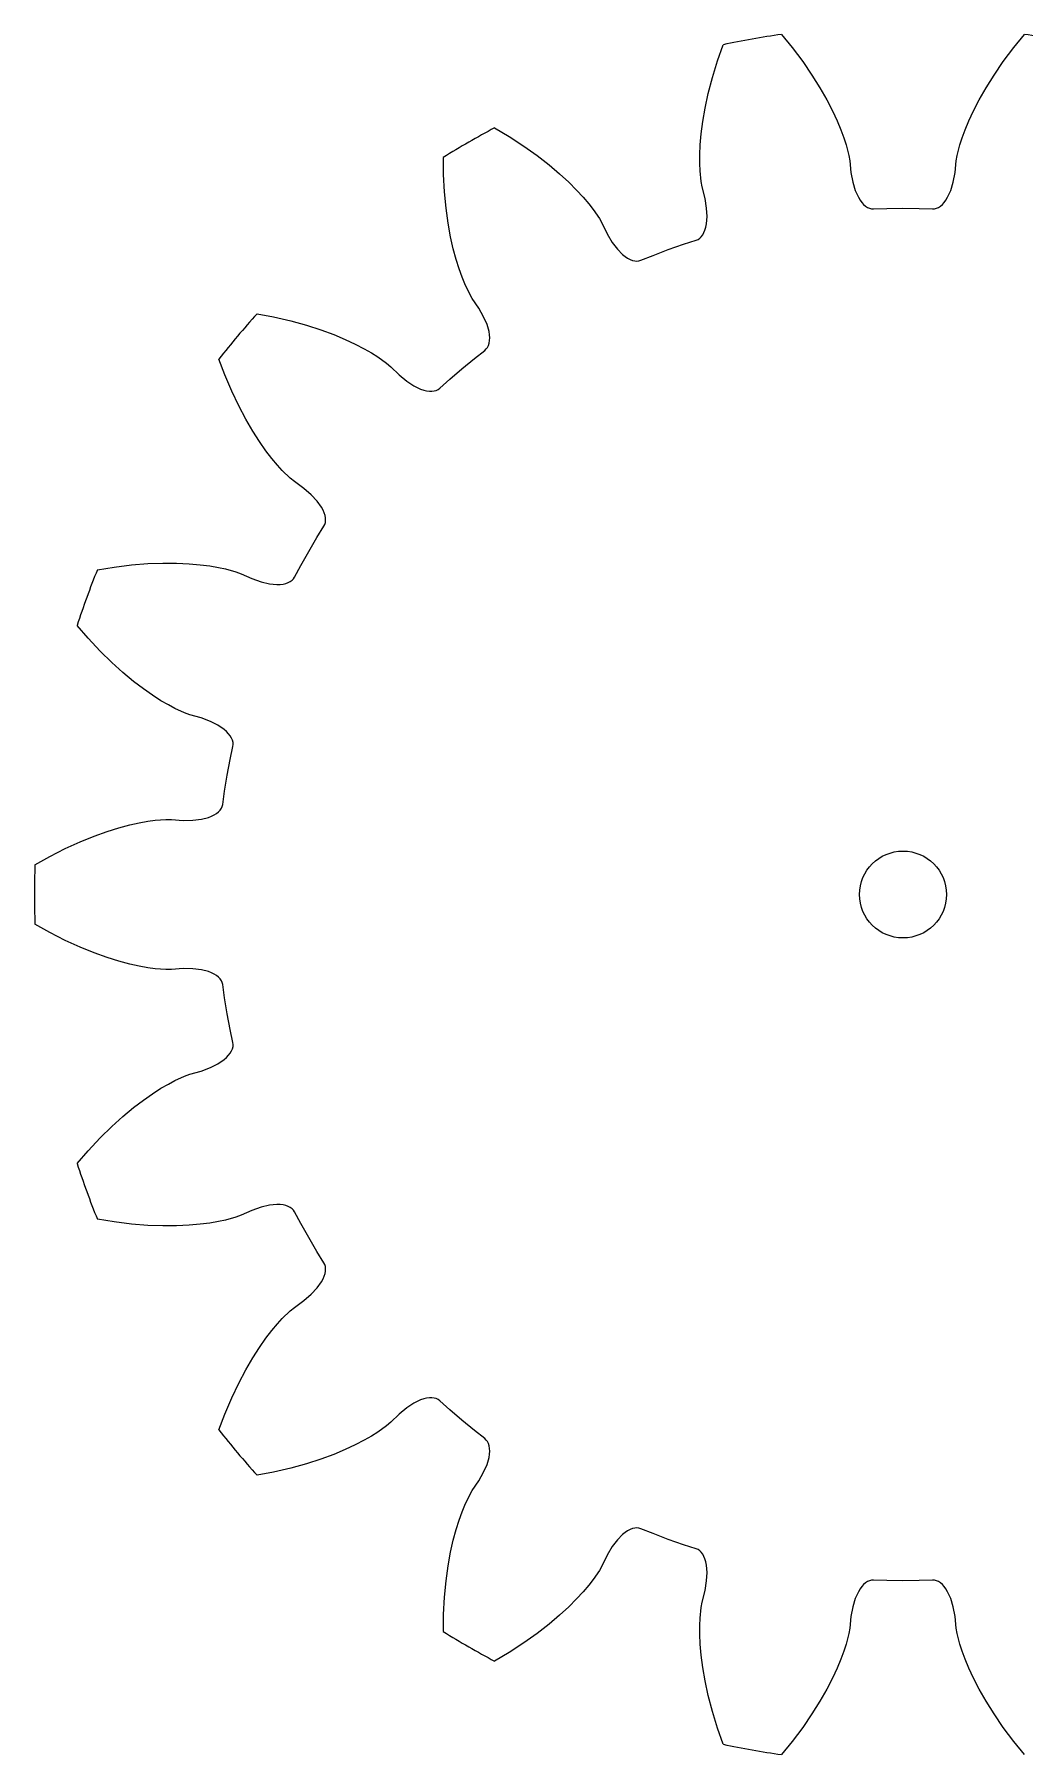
# Model space of a CAD drawing. Extents: x -10 to 10, y -9.9 to 9.9.
# Drawn here: x -10 to 1.4, y -9.9 to 9.9 of the extents above; entities that cross this region are included whole.
import ezdxf

# ---------------------------------------------------------------- set-up
doc = ezdxf.new("R2010")
doc.units = 0

msp = doc.modelspace()

# ---------------------------------------------------------------- linework, layer by layer
msp.add_circle((0, 0), 0.5)
msp.add_circle((0, 0), 0.5)
at = {"layer": 'layer0'}
for p, q in [((-2.135, 9.599), (-2.071, 9.783)), ((-1.4, 9.901), (-1.277, 9.751)), ((-1.277, 9.751), (-1.155, 9.589)), ((1.155, 9.589), (1.277, 9.751)), ((1.277, 9.751), (1.4, 9.901)), ((-2.194, 9.406), (-2.135, 9.599)), ((-1.155, 9.589), (-1.048, 9.434)), ((1.048, 9.434), (1.155, 9.589)), ((-2.242, 9.223), (-2.194, 9.406)), ((-1.048, 9.434), (-0.956, 9.287)), ((0.956, 9.287), (1.048, 9.434)), ((-2.278, 9.053), (-2.242, 9.223)), ((-0.956, 9.287), (-0.878, 9.15)), ((-0.878, 9.15), (-0.812, 9.023)), ((0.812, 9.023), (0.878, 9.15)), ((0.878, 9.15), (0.956, 9.287)), ((-2.305, 8.898), (-2.278, 9.053)), ((-0.812, 9.023), (-0.758, 8.907)), ((0.758, 8.907), (0.812, 9.023)), ((-4.702, 8.826), (-4.535, 8.726)), ((-4.535, 8.726), (-4.365, 8.616)), ((-2.334, 8.629), (-2.323, 8.756)), ((-2.323, 8.756), (-2.305, 8.898)), ((-0.758, 8.907), (-0.714, 8.801)), ((-0.714, 8.801), (-0.68, 8.709)), ((0.68, 8.709), (0.714, 8.801)), ((0.714, 8.801), (0.758, 8.907)), ((-4.365, 8.616), (-4.212, 8.506)), ((-2.339, 8.515), (-2.334, 8.629)), ((-0.68, 8.709), (-0.654, 8.629)), ((-0.654, 8.629), (-0.623, 8.509)), ((0.623, 8.509), (0.654, 8.629)), ((0.654, 8.629), (0.68, 8.709)), ((-5.29, 8.29), (-5.292, 8.485)), ((-4.212, 8.506), (-4.074, 8.4)), ((-4.074, 8.4), (-3.954, 8.298)), ((-2.34, 8.416), (-2.339, 8.515)), ((-2.337, 8.332), (-2.34, 8.416)), ((-2.324, 8.209), (-2.337, 8.332)), ((-0.623, 8.509), (-0.612, 8.445)), ((-0.612, 8.445), (-0.599, 8.31)), ((0.599, 8.31), (0.612, 8.445)), ((0.612, 8.445), (0.623, 8.509)), ((-5.279, 8.088), (-5.29, 8.29)), ((-3.954, 8.298), (-3.849, 8.201)), ((-3.849, 8.201), (-3.758, 8.11)), ((-2.313, 8.145), (-2.324, 8.209)), ((-2.279, 8.014), (-2.313, 8.145)), ((-0.599, 8.31), (-0.578, 8.199)), ((-0.578, 8.199), (-0.549, 8.105)), ((0.549, 8.105), (0.578, 8.199)), ((0.578, 8.199), (0.599, 8.31)), ((-5.261, 7.901), (-5.279, 8.088)), ((-3.758, 8.11), (-3.681, 8.026)), ((-3.681, 8.026), (-3.617, 7.951)), ((-3.617, 7.951), (-3.566, 7.885)), ((-2.261, 7.902), (-2.279, 8.014)), ((-0.549, 8.105), (-0.514, 8.028)), ((-0.514, 8.028), (-0.494, 7.995)), ((-0.494, 7.995), (-0.474, 7.968)), ((-0.474, 7.968), (-0.453, 7.944)), ((-0.453, 7.944), (-0.431, 7.925)), ((-0.431, 7.925), (-0.408, 7.91)), ((0.408, 7.91), (0.431, 7.925)), ((0.431, 7.925), (0.453, 7.944)), ((0.453, 7.944), (0.474, 7.968)), ((0.474, 7.968), (0.494, 7.995)), ((0.494, 7.995), (0.514, 8.028)), ((0.514, 8.028), (0.549, 8.105)), ((-5.237, 7.728), (-5.261, 7.901)), ((-5.209, 7.573), (-5.237, 7.728)), ((-3.566, 7.885), (-3.496, 7.783)), ((-3.496, 7.783), (-3.464, 7.726)), ((-3.464, 7.726), (-3.405, 7.604)), ((-2.263, 7.719), (-2.256, 7.804)), ((-2.256, 7.804), (-2.261, 7.902)), ((-0.408, 7.91), (-0.385, 7.9)), ((-0.385, 7.9), (-0.362, 7.894)), ((-0.362, 7.894), (-0.339, 7.893)), ((-0.339, 7.893), (-0.186, 7.898)), ((-0.186, 7.898), (0, 7.9)), ((0, 7.9), (0.186, 7.898)), ((0.186, 7.898), (0.339, 7.893)), ((0.339, 7.893), (0.362, 7.894)), ((0.362, 7.894), (0.385, 7.9)), ((0.385, 7.9), (0.408, 7.91)), ((-5.178, 7.433), (-5.209, 7.573)), ((-3.405, 7.604), (-3.347, 7.507)), ((-2.526, 7.485), (-2.381, 7.533)), ((-2.381, 7.533), (-2.36, 7.542)), ((-2.36, 7.542), (-2.34, 7.555)), ((-2.34, 7.555), (-2.322, 7.573)), ((-2.322, 7.573), (-2.306, 7.594)), ((-2.306, 7.594), (-2.292, 7.62)), ((-2.292, 7.62), (-2.28, 7.649)), ((-2.28, 7.649), (-2.27, 7.682)), ((-2.27, 7.682), (-2.263, 7.719)), ((-5.145, 7.31), (-5.178, 7.433)), ((-3.347, 7.507), (-3.288, 7.428)), ((-3.288, 7.428), (-3.229, 7.368)), ((-3.229, 7.368), (-3.199, 7.344)), ((-3.199, 7.344), (-3.17, 7.325)), ((-3.018, 7.301), (-2.876, 7.358)), ((-2.876, 7.358), (-2.702, 7.424)), ((-2.702, 7.424), (-2.526, 7.485)), ((-5.111, 7.201), (-5.145, 7.31)), ((-5.077, 7.108), (-5.111, 7.201)), ((-3.17, 7.325), (-3.142, 7.31)), ((-3.142, 7.31), (-3.115, 7.3)), ((-3.115, 7.3), (-3.089, 7.294)), ((-3.089, 7.294), (-3.064, 7.292)), ((-3.064, 7.292), (-3.04, 7.294)), ((-3.04, 7.294), (-3.018, 7.301)), ((-5.045, 7.031), (-5.077, 7.108)), ((-4.992, 6.919), (-5.045, 7.031)), ((-4.959, 6.863), (-4.992, 6.919)), ((-4.883, 6.751), (-4.959, 6.863)), ((-4.828, 6.652), (-4.883, 6.751)), ((-7.437, 6.685), (-7.246, 6.649)), ((-7.246, 6.649), (-7.049, 6.603)), ((-7.049, 6.603), (-6.867, 6.553)), ((-6.867, 6.553), (-6.701, 6.5)), ((-4.789, 6.562), (-4.828, 6.652)), ((-4.766, 6.48), (-4.789, 6.562)), ((-6.701, 6.5), (-6.554, 6.445)), ((-6.554, 6.445), (-6.421, 6.39)), ((-6.421, 6.39), (-6.306, 6.336)), ((-4.772, 6.322), (-4.764, 6.348)), ((-4.761, 6.443), (-4.766, 6.48)), ((-4.764, 6.348), (-4.76, 6.376)), ((-4.758, 6.408), (-4.761, 6.443)), ((-4.76, 6.376), (-4.758, 6.408)), ((-7.806, 5.981), (-7.875, 6.163)), ((-6.306, 6.336), (-6.204, 6.283)), ((-6.204, 6.283), (-6.119, 6.234)), ((-6.119, 6.234), (-6.048, 6.19)), ((-6.048, 6.19), (-5.947, 6.118)), ((-5.078, 6.052), (-4.934, 6.17)), ((-4.934, 6.17), (-4.814, 6.264)), ((-4.814, 6.264), (-4.797, 6.28)), ((-4.797, 6.28), (-4.783, 6.299)), ((-4.783, 6.299), (-4.772, 6.322)), ((-7.727, 5.795), (-7.806, 5.981)), ((-5.947, 6.118), (-5.897, 6.075)), ((-5.897, 6.075), (-5.801, 5.981)), ((-5.801, 5.981), (-5.713, 5.91)), ((-5.219, 5.931), (-5.078, 6.052)), ((-7.646, 5.625), (-7.727, 5.795)), ((-5.713, 5.91), (-5.63, 5.856)), ((-5.63, 5.856), (-5.554, 5.819)), ((-5.554, 5.819), (-5.518, 5.807)), ((-5.518, 5.807), (-5.485, 5.799)), ((-5.485, 5.799), (-5.453, 5.795)), ((-5.453, 5.795), (-5.424, 5.794)), ((-5.424, 5.794), (-5.397, 5.797)), ((-5.397, 5.797), (-5.373, 5.804)), ((-5.373, 5.804), (-5.352, 5.815)), ((-5.352, 5.815), (-5.333, 5.828)), ((-5.333, 5.828), (-5.219, 5.931)), ((-7.565, 5.471), (-7.646, 5.625)), ((-7.485, 5.335), (-7.565, 5.471)), ((-7.408, 5.214), (-7.485, 5.335)), ((-7.335, 5.109), (-7.408, 5.214)), ((-7.265, 5.019), (-7.335, 5.109)), ((-7.202, 4.943), (-7.265, 5.019)), ((-7.146, 4.881), (-7.202, 4.943)), ((-7.057, 4.794), (-7.146, 4.881)), ((-7.007, 4.753), (-7.057, 4.794)), ((-6.897, 4.674), (-7.007, 4.753)), ((-6.812, 4.6), (-6.897, 4.674)), ((-6.745, 4.528), (-6.812, 4.6)), ((-6.695, 4.459), (-6.745, 4.528)), ((-6.677, 4.426), (-6.695, 4.459)), ((-6.663, 4.394), (-6.677, 4.426)), ((-6.653, 4.364), (-6.663, 4.394)), ((-6.648, 4.335), (-6.653, 4.364)), ((-6.747, 4.11), (-6.666, 4.24)), ((-6.666, 4.24), (-6.656, 4.261)), ((-6.656, 4.261), (-6.649, 4.283)), ((-6.649, 4.283), (-6.647, 4.308)), ((-6.647, 4.308), (-6.648, 4.335)), ((-6.842, 3.95), (-6.747, 4.11)), ((-9.275, 3.738), (-9.083, 3.77)), ((-9.083, 3.77), (-8.882, 3.794)), ((-8.882, 3.794), (-8.694, 3.809)), ((-8.694, 3.809), (-8.52, 3.816)), ((-8.52, 3.816), (-8.363, 3.815)), ((-8.363, 3.815), (-8.22, 3.808)), ((-8.22, 3.808), (-8.092, 3.797)), ((-8.092, 3.797), (-7.979, 3.782)), ((-7.979, 3.782), (-7.882, 3.766)), ((-7.882, 3.766), (-7.8, 3.748)), ((-7.005, 3.653), (-6.933, 3.788)), ((-6.933, 3.788), (-6.842, 3.95)), ((-7.8, 3.748), (-7.681, 3.715)), ((-7.681, 3.715), (-7.62, 3.692)), ((-7.62, 3.692), (-7.496, 3.636)), ((-7.496, 3.636), (-7.39, 3.599)), ((-7.39, 3.599), (-7.294, 3.577)), ((-7.294, 3.577), (-7.209, 3.569)), ((-7.209, 3.569), (-7.172, 3.57)), ((-7.172, 3.57), (-7.137, 3.573)), ((-7.137, 3.573), (-7.106, 3.58)), ((-7.106, 3.58), (-7.079, 3.59)), ((-7.079, 3.59), (-7.054, 3.602)), ((-7.054, 3.602), (-7.034, 3.617)), ((-7.034, 3.617), (-7.018, 3.634)), ((-7.018, 3.634), (-7.005, 3.653)), ((-9.381, 2.95), (-9.508, 3.098)), ((-9.243, 2.803), (-9.381, 2.95)), ((-9.109, 2.67), (-9.243, 2.803)), ((-8.98, 2.554), (-9.109, 2.67)), ((-8.859, 2.453), (-8.98, 2.554)), ((-8.745, 2.366), (-8.859, 2.453)), ((-8.64, 2.293), (-8.745, 2.366)), ((-8.544, 2.231), (-8.64, 2.293)), ((-8.458, 2.182), (-8.544, 2.231)), ((-8.384, 2.143), (-8.458, 2.182)), ((-8.271, 2.092), (-8.384, 2.143)), ((-8.21, 2.07), (-8.271, 2.092)), ((-8.08, 2.033), (-8.21, 2.07)), ((-7.974, 1.993), (-8.08, 2.033)), ((-7.887, 1.948), (-7.974, 1.993)), ((-7.817, 1.9), (-7.887, 1.948)), ((-7.788, 1.875), (-7.817, 1.9)), ((-7.764, 1.85), (-7.788, 1.875)), ((-7.745, 1.825), (-7.764, 1.85)), ((-7.73, 1.8), (-7.745, 1.825)), ((-7.719, 1.775), (-7.73, 1.8)), ((-7.746, 1.555), (-7.714, 1.704)), ((-7.713, 1.751), (-7.719, 1.775)), ((-7.714, 1.704), (-7.711, 1.727)), ((-7.711, 1.727), (-7.713, 1.751)), ((-7.78, 1.372), (-7.746, 1.555)), ((-7.832, 1.037), (-7.81, 1.188)), ((-7.81, 1.188), (-7.78, 1.372)), ((-7.861, 0.972), (-7.847, 0.993)), ((-7.847, 0.993), (-7.837, 1.014)), ((-7.837, 1.014), (-7.832, 1.037)), ((-9.027, 0.767), (-8.903, 0.801)), ((-8.903, 0.801), (-8.792, 0.825)), ((-8.792, 0.825), (-8.695, 0.843)), ((-8.695, 0.843), (-8.611, 0.854)), ((-8.611, 0.854), (-8.488, 0.864)), ((-8.488, 0.864), (-8.423, 0.863)), ((-8.423, 0.863), (-8.288, 0.853)), ((-8.288, 0.853), (-8.175, 0.855)), ((-8.175, 0.855), (-8.077, 0.867)), ((-8.077, 0.867), (-7.995, 0.888)), ((-7.995, 0.888), (-7.96, 0.901)), ((-7.96, 0.901), (-7.929, 0.917)), ((-7.929, 0.917), (-7.902, 0.934)), ((-7.902, 0.934), (-7.879, 0.952)), ((-7.879, 0.952), (-7.861, 0.972)), ((-9.644, 0.528), (-9.473, 0.606)), ((-9.473, 0.606), (-9.312, 0.671)), ((-9.312, 0.671), (-9.163, 0.725)), ((-9.163, 0.725), (-9.027, 0.767)), ((-9.994, 0.341), (-9.824, 0.436)), ((-9.824, 0.436), (-9.644, 0.528)), ((-9.824, -0.436), (-9.994, -0.341)), ((-9.644, -0.528), (-9.824, -0.436)), ((-9.473, -0.606), (-9.644, -0.528)), ((-9.312, -0.671), (-9.473, -0.606)), ((-9.163, -0.725), (-9.312, -0.671)), ((-9.027, -0.767), (-9.163, -0.725)), ((-8.903, -0.801), (-9.027, -0.767)), ((-8.792, -0.825), (-8.903, -0.801)), ((-8.695, -0.843), (-8.792, -0.825)), ((-8.611, -0.854), (-8.695, -0.843)), ((-8.488, -0.864), (-8.611, -0.854)), ((-8.423, -0.863), (-8.488, -0.864)), ((-8.288, -0.853), (-8.423, -0.863)), ((-8.175, -0.855), (-8.288, -0.853)), ((-8.077, -0.867), (-8.175, -0.855)), ((-7.995, -0.888), (-8.077, -0.867)), ((-7.96, -0.901), (-7.995, -0.888)), ((-7.929, -0.917), (-7.96, -0.901)), ((-7.902, -0.934), (-7.929, -0.917)), ((-7.879, -0.952), (-7.902, -0.934)), ((-7.861, -0.972), (-7.879, -0.952)), ((-7.847, -0.993), (-7.861, -0.972)), ((-7.837, -1.014), (-7.847, -0.993)), ((-7.832, -1.037), (-7.837, -1.014)), ((-7.81, -1.188), (-7.832, -1.037)), ((-7.78, -1.372), (-7.81, -1.188)), ((-7.746, -1.555), (-7.78, -1.372)), ((-7.714, -1.704), (-7.746, -1.555)), ((-7.73, -1.8), (-7.719, -1.775)), ((-7.719, -1.775), (-7.713, -1.751)), ((-7.711, -1.727), (-7.714, -1.704)), ((-7.713, -1.751), (-7.711, -1.727)), ((-7.974, -1.993), (-7.887, -1.948)), ((-7.887, -1.948), (-7.817, -1.9)), ((-7.817, -1.9), (-7.788, -1.875)), ((-7.788, -1.875), (-7.764, -1.85)), ((-7.764, -1.85), (-7.745, -1.825)), ((-7.745, -1.825), (-7.73, -1.8)), ((-8.458, -2.182), (-8.384, -2.143)), ((-8.384, -2.143), (-8.271, -2.092)), ((-8.271, -2.092), (-8.21, -2.07)), ((-8.21, -2.07), (-8.08, -2.033)), ((-8.08, -2.033), (-7.974, -1.993)), ((-8.859, -2.453), (-8.745, -2.366)), ((-8.745, -2.366), (-8.64, -2.293)), ((-8.64, -2.293), (-8.544, -2.231)), ((-8.544, -2.231), (-8.458, -2.182)), ((-9.109, -2.67), (-8.98, -2.554)), ((-8.98, -2.554), (-8.859, -2.453)), ((-9.243, -2.803), (-9.109, -2.67)), ((-9.508, -3.098), (-9.381, -2.95)), ((-9.381, -2.95), (-9.243, -2.803)), ((-9.083, -3.77), (-9.275, -3.738)), ((-7.8, -3.748), (-7.882, -3.766)), ((-7.681, -3.715), (-7.8, -3.748)), ((-7.62, -3.692), (-7.681, -3.715)), ((-7.496, -3.636), (-7.62, -3.692)), ((-7.39, -3.599), (-7.496, -3.636)), ((-7.294, -3.577), (-7.39, -3.599)), ((-7.209, -3.569), (-7.294, -3.577)), ((-7.172, -3.57), (-7.209, -3.569)), ((-7.137, -3.573), (-7.172, -3.57)), ((-7.106, -3.58), (-7.137, -3.573)), ((-7.079, -3.59), (-7.106, -3.58)), ((-7.054, -3.602), (-7.079, -3.59)), ((-7.034, -3.617), (-7.054, -3.602)), ((-7.018, -3.634), (-7.034, -3.617)), ((-7.005, -3.653), (-7.018, -3.634)), ((-6.933, -3.788), (-7.005, -3.653)), ((-8.882, -3.794), (-9.083, -3.77)), ((-8.694, -3.809), (-8.882, -3.794)), ((-8.52, -3.816), (-8.694, -3.809)), ((-8.363, -3.815), (-8.52, -3.816)), ((-8.22, -3.808), (-8.363, -3.815)), ((-8.092, -3.797), (-8.22, -3.808)), ((-7.979, -3.782), (-8.092, -3.797)), ((-7.882, -3.766), (-7.979, -3.782)), ((-6.842, -3.95), (-6.933, -3.788)), ((-6.747, -4.11), (-6.842, -3.95)), ((-6.666, -4.24), (-6.747, -4.11)), ((-6.656, -4.261), (-6.666, -4.24)), ((-6.649, -4.283), (-6.656, -4.261)), ((-6.653, -4.364), (-6.648, -4.335)), ((-6.647, -4.308), (-6.649, -4.283)), ((-6.648, -4.335), (-6.647, -4.308)), ((-6.812, -4.6), (-6.745, -4.528)), ((-6.745, -4.528), (-6.695, -4.459)), ((-6.695, -4.459), (-6.677, -4.426)), ((-6.677, -4.426), (-6.663, -4.394)), ((-6.663, -4.394), (-6.653, -4.364)), ((-7.007, -4.753), (-6.897, -4.674)), ((-6.897, -4.674), (-6.812, -4.6)), ((-7.265, -5.019), (-7.202, -4.943)), ((-7.202, -4.943), (-7.146, -4.881)), ((-7.146, -4.881), (-7.057, -4.794)), ((-7.057, -4.794), (-7.007, -4.753)), ((-7.408, -5.214), (-7.335, -5.109)), ((-7.335, -5.109), (-7.265, -5.019)), ((-7.565, -5.471), (-7.485, -5.335)), ((-7.485, -5.335), (-7.408, -5.214)), ((-7.646, -5.625), (-7.565, -5.471)), ((-7.727, -5.795), (-7.646, -5.625)), ((-7.806, -5.981), (-7.727, -5.795)), ((-5.713, -5.91), (-5.801, -5.981)), ((-5.63, -5.856), (-5.713, -5.91)), ((-5.554, -5.819), (-5.63, -5.856)), ((-5.518, -5.807), (-5.554, -5.819)), ((-5.485, -5.799), (-5.518, -5.807)), ((-5.453, -5.795), (-5.485, -5.799)), ((-5.424, -5.794), (-5.453, -5.795)), ((-5.397, -5.797), (-5.424, -5.794)), ((-5.373, -5.804), (-5.397, -5.797)), ((-5.352, -5.815), (-5.373, -5.804)), ((-5.333, -5.828), (-5.352, -5.815)), ((-5.219, -5.931), (-5.333, -5.828)), ((-5.078, -6.052), (-5.219, -5.931)), ((-7.875, -6.163), (-7.806, -5.981)), ((-5.947, -6.118), (-6.048, -6.19)), ((-5.897, -6.075), (-5.947, -6.118)), ((-5.801, -5.981), (-5.897, -6.075)), ((-4.934, -6.17), (-5.078, -6.052)), ((-6.306, -6.336), (-6.421, -6.39)), ((-6.204, -6.283), (-6.306, -6.336)), ((-6.119, -6.234), (-6.204, -6.283)), ((-6.048, -6.19), (-6.119, -6.234)), ((-4.814, -6.264), (-4.934, -6.17)), ((-4.797, -6.28), (-4.814, -6.264)), ((-4.783, -6.299), (-4.797, -6.28)), ((-4.772, -6.322), (-4.783, -6.299)), ((-4.764, -6.348), (-4.772, -6.322)), ((-6.701, -6.5), (-6.867, -6.553)), ((-6.554, -6.445), (-6.701, -6.5)), ((-6.421, -6.39), (-6.554, -6.445)), ((-4.789, -6.562), (-4.766, -6.48)), ((-4.766, -6.48), (-4.761, -6.443)), ((-4.76, -6.376), (-4.764, -6.348)), ((-4.761, -6.443), (-4.758, -6.408)), ((-4.758, -6.408), (-4.76, -6.376)), ((-7.246, -6.649), (-7.437, -6.685)), ((-7.049, -6.603), (-7.246, -6.649)), ((-6.867, -6.553), (-7.049, -6.603)), ((-4.883, -6.751), (-4.828, -6.652)), ((-4.828, -6.652), (-4.789, -6.562)), ((-5.045, -7.031), (-4.992, -6.919)), ((-4.992, -6.919), (-4.959, -6.863)), ((-4.959, -6.863), (-4.883, -6.751)), ((-5.111, -7.201), (-5.077, -7.108)), ((-5.077, -7.108), (-5.045, -7.031)), ((-5.178, -7.433), (-5.145, -7.31)), ((-5.145, -7.31), (-5.111, -7.201)), ((-3.17, -7.325), (-3.199, -7.344)), ((-3.142, -7.31), (-3.17, -7.325)), ((-3.115, -7.3), (-3.142, -7.31)), ((-3.089, -7.294), (-3.115, -7.3)), ((-3.064, -7.292), (-3.089, -7.294)), ((-3.04, -7.294), (-3.064, -7.292)), ((-3.018, -7.301), (-3.04, -7.294)), ((-2.876, -7.358), (-3.018, -7.301)), ((-5.209, -7.573), (-5.178, -7.433)), ((-3.347, -7.507), (-3.405, -7.604)), ((-3.288, -7.428), (-3.347, -7.507)), ((-3.229, -7.368), (-3.288, -7.428)), ((-3.199, -7.344), (-3.229, -7.368)), ((-2.702, -7.424), (-2.876, -7.358)), ((-2.526, -7.485), (-2.702, -7.424)), ((-2.381, -7.533), (-2.526, -7.485)), ((-5.237, -7.728), (-5.209, -7.573)), ((-3.405, -7.604), (-3.464, -7.726)), ((-2.36, -7.542), (-2.381, -7.533)), ((-2.34, -7.555), (-2.36, -7.542)), ((-2.322, -7.573), (-2.34, -7.555)), ((-2.306, -7.594), (-2.322, -7.573)), ((-2.292, -7.62), (-2.306, -7.594)), ((-2.28, -7.649), (-2.292, -7.62)), ((-2.27, -7.682), (-2.28, -7.649)), ((-2.263, -7.719), (-2.27, -7.682)), ((-2.256, -7.804), (-2.263, -7.719)), ((-5.279, -8.088), (-5.261, -7.901)), ((-5.261, -7.901), (-5.237, -7.728)), ((-3.566, -7.885), (-3.617, -7.951)), ((-3.496, -7.783), (-3.566, -7.885)), ((-3.464, -7.726), (-3.496, -7.783)), ((-2.279, -8.014), (-2.261, -7.902)), ((-2.261, -7.902), (-2.256, -7.804)), ((-0.408, -7.91), (-0.431, -7.925)), ((-0.385, -7.9), (-0.408, -7.91)), ((-0.362, -7.894), (-0.385, -7.9)), ((-0.339, -7.893), (-0.362, -7.894)), ((-0.186, -7.898), (-0.339, -7.893)), ((0, -7.9), (-0.186, -7.898)), ((0.186, -7.898), (0, -7.9)), ((0.339, -7.893), (0.186, -7.898)), ((0.362, -7.894), (0.339, -7.893)), ((0.385, -7.9), (0.362, -7.894)), ((0.408, -7.91), (0.385, -7.9)), ((0.431, -7.925), (0.408, -7.91)), ((-5.29, -8.29), (-5.279, -8.088)), ((-3.758, -8.11), (-3.849, -8.201)), ((-3.681, -8.026), (-3.758, -8.11)), ((-3.617, -7.951), (-3.681, -8.026)), ((-2.313, -8.145), (-2.279, -8.014)), ((-0.549, -8.105), (-0.578, -8.199)), ((-0.514, -8.028), (-0.549, -8.105)), ((-0.494, -7.995), (-0.514, -8.028)), ((-0.474, -7.968), (-0.494, -7.995)), ((-0.453, -7.944), (-0.474, -7.968)), ((-0.431, -7.925), (-0.453, -7.944)), ((0.453, -7.944), (0.431, -7.925)), ((0.474, -7.968), (0.453, -7.944)), ((0.494, -7.995), (0.474, -7.968)), ((0.514, -8.028), (0.494, -7.995)), ((0.549, -8.105), (0.514, -8.028)), ((0.578, -8.199), (0.549, -8.105)), ((-5.292, -8.485), (-5.29, -8.29)), ((-3.954, -8.298), (-4.074, -8.4)), ((-3.849, -8.201), (-3.954, -8.298)), ((-2.337, -8.332), (-2.324, -8.209)), ((-2.324, -8.209), (-2.313, -8.145)), ((-0.599, -8.31), (-0.612, -8.445)), ((-0.578, -8.199), (-0.599, -8.31)), ((0.599, -8.31), (0.578, -8.199)), ((0.612, -8.445), (0.599, -8.31)), ((-4.212, -8.506), (-4.365, -8.616)), ((-4.074, -8.4), (-4.212, -8.506)), ((-2.34, -8.416), (-2.337, -8.332)), ((-2.339, -8.515), (-2.34, -8.416)), ((-2.334, -8.629), (-2.339, -8.515)), ((-0.623, -8.509), (-0.654, -8.629)), ((-0.612, -8.445), (-0.623, -8.509)), ((0.623, -8.509), (0.612, -8.445)), ((0.654, -8.629), (0.623, -8.509)), ((-4.365, -8.616), (-4.535, -8.726)), ((-2.323, -8.756), (-2.334, -8.629)), ((-0.68, -8.709), (-0.714, -8.801)), ((-0.654, -8.629), (-0.68, -8.709)), ((0.68, -8.709), (0.654, -8.629)), ((0.714, -8.801), (0.68, -8.709)), ((-4.535, -8.726), (-4.702, -8.826)), ((-2.305, -8.898), (-2.323, -8.756)), ((-2.278, -9.053), (-2.305, -8.898)), ((-0.758, -8.907), (-0.812, -9.023)), ((-0.714, -8.801), (-0.758, -8.907)), ((0.758, -8.907), (0.714, -8.801)), ((0.812, -9.023), (0.758, -8.907)), ((-2.242, -9.223), (-2.278, -9.053)), ((-0.812, -9.023), (-0.878, -9.15)), ((0.878, -9.15), (0.812, -9.023)), ((-2.194, -9.406), (-2.242, -9.223)), ((-0.956, -9.287), (-1.048, -9.434)), ((-0.878, -9.15), (-0.956, -9.287)), ((0.956, -9.287), (0.878, -9.15)), ((1.048, -9.434), (0.956, -9.287)), ((-2.135, -9.599), (-2.194, -9.406)), ((-1.048, -9.434), (-1.155, -9.589)), ((1.155, -9.589), (1.048, -9.434)), ((-2.071, -9.783), (-2.135, -9.599)), ((-1.155, -9.589), (-1.277, -9.751)), ((1.277, -9.751), (1.155, -9.589)), ((-1.277, -9.751), (-1.4, -9.901)), ((1.4, -9.901), (1.277, -9.751))]:
    msp.add_line(p, q, dxfattribs=at)
for start, end in [(98.0479, 101.9521), (78.0479, 81.9521), (118.0479, 121.9521), (138.0479, 141.9521), (158.0479, 161.9521), (178.0479, 181.9521), (198.0479, 201.9521), (218.0479, 221.9521), (238.0479, 241.9521), (258.0479, 261.9521)]:
    msp.add_arc((0, 0), 10, start, end, dxfattribs=at)
at = {"layer": 'layer1'}
for p, q in [((-2.135, 9.599), (-2.071, 9.783)), ((-1.4, 9.901), (-1.277, 9.751)), ((-1.277, 9.751), (-1.155, 9.589)), ((1.155, 9.589), (1.277, 9.751)), ((1.277, 9.751), (1.4, 9.901)), ((-2.194, 9.406), (-2.135, 9.599)), ((-1.155, 9.589), (-1.048, 9.434)), ((1.048, 9.434), (1.155, 9.589)), ((-2.242, 9.223), (-2.194, 9.406)), ((-1.048, 9.434), (-0.956, 9.287)), ((0.956, 9.287), (1.048, 9.434)), ((-2.278, 9.053), (-2.242, 9.223)), ((-0.956, 9.287), (-0.878, 9.15)), ((-0.878, 9.15), (-0.812, 9.023)), ((0.812, 9.023), (0.878, 9.15)), ((0.878, 9.15), (0.956, 9.287)), ((-2.305, 8.898), (-2.278, 9.053)), ((-0.812, 9.023), (-0.758, 8.907)), ((0.758, 8.907), (0.812, 9.023)), ((-4.702, 8.826), (-4.535, 8.726)), ((-4.535, 8.726), (-4.365, 8.616)), ((-2.334, 8.629), (-2.323, 8.756)), ((-2.323, 8.756), (-2.305, 8.898)), ((-0.758, 8.907), (-0.714, 8.801)), ((-0.714, 8.801), (-0.68, 8.709)), ((0.68, 8.709), (0.714, 8.801)), ((0.714, 8.801), (0.758, 8.907)), ((-4.365, 8.616), (-4.212, 8.506)), ((-2.339, 8.515), (-2.334, 8.629)), ((-0.68, 8.709), (-0.654, 8.629)), ((-0.654, 8.629), (-0.623, 8.509)), ((0.623, 8.509), (0.654, 8.629)), ((0.654, 8.629), (0.68, 8.709)), ((-5.29, 8.29), (-5.292, 8.485)), ((-4.212, 8.506), (-4.074, 8.4)), ((-4.074, 8.4), (-3.954, 8.298)), ((-2.34, 8.416), (-2.339, 8.515)), ((-2.337, 8.332), (-2.34, 8.416)), ((-2.324, 8.209), (-2.337, 8.332)), ((-0.623, 8.509), (-0.612, 8.445)), ((-0.612, 8.445), (-0.599, 8.31)), ((0.599, 8.31), (0.612, 8.445)), ((0.612, 8.445), (0.623, 8.509)), ((-5.279, 8.088), (-5.29, 8.29)), ((-3.954, 8.298), (-3.849, 8.201)), ((-3.849, 8.201), (-3.758, 8.11)), ((-2.313, 8.145), (-2.324, 8.209)), ((-2.279, 8.014), (-2.313, 8.145)), ((-0.599, 8.31), (-0.578, 8.199)), ((-0.578, 8.199), (-0.549, 8.105)), ((0.549, 8.105), (0.578, 8.199)), ((0.578, 8.199), (0.599, 8.31)), ((-5.261, 7.901), (-5.279, 8.088)), ((-3.758, 8.11), (-3.681, 8.026)), ((-3.681, 8.026), (-3.617, 7.951)), ((-3.617, 7.951), (-3.566, 7.885)), ((-2.261, 7.902), (-2.279, 8.014)), ((-0.549, 8.105), (-0.514, 8.028)), ((-0.514, 8.028), (-0.494, 7.995)), ((-0.494, 7.995), (-0.474, 7.968)), ((-0.474, 7.968), (-0.453, 7.944)), ((-0.453, 7.944), (-0.431, 7.925)), ((-0.431, 7.925), (-0.408, 7.91)), ((0.408, 7.91), (0.431, 7.925)), ((0.431, 7.925), (0.453, 7.944)), ((0.453, 7.944), (0.474, 7.968)), ((0.474, 7.968), (0.494, 7.995)), ((0.494, 7.995), (0.514, 8.028)), ((0.514, 8.028), (0.549, 8.105)), ((-5.237, 7.728), (-5.261, 7.901)), ((-5.209, 7.573), (-5.237, 7.728)), ((-3.566, 7.885), (-3.496, 7.783)), ((-3.496, 7.783), (-3.464, 7.726)), ((-3.464, 7.726), (-3.405, 7.604)), ((-2.263, 7.719), (-2.256, 7.804)), ((-2.256, 7.804), (-2.261, 7.902)), ((-0.408, 7.91), (-0.385, 7.9)), ((-0.385, 7.9), (-0.362, 7.894)), ((-0.362, 7.894), (-0.339, 7.893)), ((-0.339, 7.893), (-0.186, 7.898)), ((-0.186, 7.898), (0, 7.9)), ((0, 7.9), (0.186, 7.898)), ((0.186, 7.898), (0.339, 7.893)), ((0.339, 7.893), (0.362, 7.894)), ((0.362, 7.894), (0.385, 7.9)), ((0.385, 7.9), (0.408, 7.91)), ((-5.178, 7.433), (-5.209, 7.573)), ((-3.405, 7.604), (-3.347, 7.507)), ((-2.526, 7.485), (-2.381, 7.533)), ((-2.381, 7.533), (-2.36, 7.542)), ((-2.36, 7.542), (-2.34, 7.555)), ((-2.34, 7.555), (-2.322, 7.573)), ((-2.322, 7.573), (-2.306, 7.594)), ((-2.306, 7.594), (-2.292, 7.62)), ((-2.292, 7.62), (-2.28, 7.649)), ((-2.28, 7.649), (-2.27, 7.682)), ((-2.27, 7.682), (-2.263, 7.719)), ((-5.145, 7.31), (-5.178, 7.433)), ((-3.347, 7.507), (-3.288, 7.428)), ((-3.288, 7.428), (-3.229, 7.368)), ((-3.229, 7.368), (-3.199, 7.344)), ((-3.199, 7.344), (-3.17, 7.325)), ((-3.018, 7.301), (-2.876, 7.358)), ((-2.876, 7.358), (-2.702, 7.424)), ((-2.702, 7.424), (-2.526, 7.485)), ((-5.111, 7.201), (-5.145, 7.31)), ((-5.077, 7.108), (-5.111, 7.201)), ((-3.17, 7.325), (-3.142, 7.31)), ((-3.142, 7.31), (-3.115, 7.3)), ((-3.115, 7.3), (-3.089, 7.294)), ((-3.089, 7.294), (-3.064, 7.292)), ((-3.064, 7.292), (-3.04, 7.294)), ((-3.04, 7.294), (-3.018, 7.301)), ((-5.045, 7.031), (-5.077, 7.108)), ((-4.992, 6.919), (-5.045, 7.031)), ((-4.959, 6.863), (-4.992, 6.919)), ((-4.883, 6.751), (-4.959, 6.863)), ((-4.828, 6.652), (-4.883, 6.751)), ((-7.437, 6.685), (-7.246, 6.649)), ((-7.246, 6.649), (-7.049, 6.603)), ((-7.049, 6.603), (-6.867, 6.553)), ((-6.867, 6.553), (-6.701, 6.5)), ((-4.789, 6.562), (-4.828, 6.652)), ((-4.766, 6.48), (-4.789, 6.562)), ((-6.701, 6.5), (-6.554, 6.445)), ((-6.554, 6.445), (-6.421, 6.39)), ((-6.421, 6.39), (-6.306, 6.336)), ((-4.772, 6.322), (-4.764, 6.348)), ((-4.761, 6.443), (-4.766, 6.48)), ((-4.764, 6.348), (-4.76, 6.376)), ((-4.758, 6.408), (-4.761, 6.443)), ((-4.76, 6.376), (-4.758, 6.408)), ((-7.806, 5.981), (-7.875, 6.163)), ((-6.306, 6.336), (-6.204, 6.283)), ((-6.204, 6.283), (-6.119, 6.234)), ((-6.119, 6.234), (-6.048, 6.19)), ((-6.048, 6.19), (-5.947, 6.118)), ((-5.078, 6.052), (-4.934, 6.17)), ((-4.934, 6.17), (-4.814, 6.264)), ((-4.814, 6.264), (-4.797, 6.28)), ((-4.797, 6.28), (-4.783, 6.299)), ((-4.783, 6.299), (-4.772, 6.322)), ((-7.727, 5.795), (-7.806, 5.981)), ((-5.947, 6.118), (-5.897, 6.075)), ((-5.897, 6.075), (-5.801, 5.981)), ((-5.801, 5.981), (-5.713, 5.91)), ((-5.219, 5.931), (-5.078, 6.052)), ((-7.646, 5.625), (-7.727, 5.795)), ((-5.713, 5.91), (-5.63, 5.856)), ((-5.63, 5.856), (-5.554, 5.819)), ((-5.554, 5.819), (-5.518, 5.807)), ((-5.518, 5.807), (-5.485, 5.799)), ((-5.485, 5.799), (-5.453, 5.795)), ((-5.453, 5.795), (-5.424, 5.794)), ((-5.424, 5.794), (-5.397, 5.797)), ((-5.397, 5.797), (-5.373, 5.804)), ((-5.373, 5.804), (-5.352, 5.815)), ((-5.352, 5.815), (-5.333, 5.828)), ((-5.333, 5.828), (-5.219, 5.931)), ((-7.565, 5.471), (-7.646, 5.625)), ((-7.485, 5.335), (-7.565, 5.471)), ((-7.408, 5.214), (-7.485, 5.335)), ((-7.335, 5.109), (-7.408, 5.214)), ((-7.265, 5.019), (-7.335, 5.109)), ((-7.202, 4.943), (-7.265, 5.019)), ((-7.146, 4.881), (-7.202, 4.943)), ((-7.057, 4.794), (-7.146, 4.881)), ((-7.007, 4.753), (-7.057, 4.794)), ((-6.897, 4.674), (-7.007, 4.753)), ((-6.812, 4.6), (-6.897, 4.674)), ((-6.745, 4.528), (-6.812, 4.6)), ((-6.695, 4.459), (-6.745, 4.528)), ((-6.677, 4.426), (-6.695, 4.459)), ((-6.663, 4.394), (-6.677, 4.426)), ((-6.653, 4.364), (-6.663, 4.394)), ((-6.648, 4.335), (-6.653, 4.364)), ((-6.747, 4.11), (-6.666, 4.24)), ((-6.666, 4.24), (-6.656, 4.261)), ((-6.656, 4.261), (-6.649, 4.283)), ((-6.649, 4.283), (-6.647, 4.308)), ((-6.647, 4.308), (-6.648, 4.335)), ((-6.842, 3.95), (-6.747, 4.11)), ((-9.275, 3.738), (-9.083, 3.77)), ((-9.083, 3.77), (-8.882, 3.794)), ((-8.882, 3.794), (-8.694, 3.809)), ((-8.694, 3.809), (-8.52, 3.816)), ((-8.52, 3.816), (-8.363, 3.815)), ((-8.363, 3.815), (-8.22, 3.808)), ((-8.22, 3.808), (-8.092, 3.797)), ((-8.092, 3.797), (-7.979, 3.782)), ((-7.979, 3.782), (-7.882, 3.766)), ((-7.882, 3.766), (-7.8, 3.748)), ((-7.005, 3.653), (-6.933, 3.788)), ((-6.933, 3.788), (-6.842, 3.95)), ((-7.8, 3.748), (-7.681, 3.715)), ((-7.681, 3.715), (-7.62, 3.692)), ((-7.62, 3.692), (-7.496, 3.636)), ((-7.496, 3.636), (-7.39, 3.599)), ((-7.39, 3.599), (-7.294, 3.577)), ((-7.294, 3.577), (-7.209, 3.569)), ((-7.209, 3.569), (-7.172, 3.57)), ((-7.172, 3.57), (-7.137, 3.573)), ((-7.137, 3.573), (-7.106, 3.58)), ((-7.106, 3.58), (-7.079, 3.59)), ((-7.079, 3.59), (-7.054, 3.602)), ((-7.054, 3.602), (-7.034, 3.617)), ((-7.034, 3.617), (-7.018, 3.634)), ((-7.018, 3.634), (-7.005, 3.653)), ((-9.381, 2.95), (-9.508, 3.098)), ((-9.243, 2.803), (-9.381, 2.95)), ((-9.109, 2.67), (-9.243, 2.803)), ((-8.98, 2.554), (-9.109, 2.67)), ((-8.859, 2.453), (-8.98, 2.554)), ((-8.745, 2.366), (-8.859, 2.453)), ((-8.64, 2.293), (-8.745, 2.366)), ((-8.544, 2.231), (-8.64, 2.293)), ((-8.458, 2.182), (-8.544, 2.231)), ((-8.384, 2.143), (-8.458, 2.182)), ((-8.271, 2.092), (-8.384, 2.143)), ((-8.21, 2.07), (-8.271, 2.092)), ((-8.08, 2.033), (-8.21, 2.07)), ((-7.974, 1.993), (-8.08, 2.033)), ((-7.887, 1.948), (-7.974, 1.993)), ((-7.817, 1.9), (-7.887, 1.948)), ((-7.788, 1.875), (-7.817, 1.9)), ((-7.764, 1.85), (-7.788, 1.875)), ((-7.745, 1.825), (-7.764, 1.85)), ((-7.73, 1.8), (-7.745, 1.825)), ((-7.719, 1.775), (-7.73, 1.8)), ((-7.746, 1.555), (-7.714, 1.704)), ((-7.713, 1.751), (-7.719, 1.775)), ((-7.714, 1.704), (-7.711, 1.727)), ((-7.711, 1.727), (-7.713, 1.751)), ((-7.78, 1.372), (-7.746, 1.555)), ((-7.832, 1.037), (-7.81, 1.188)), ((-7.81, 1.188), (-7.78, 1.372)), ((-7.861, 0.972), (-7.847, 0.993)), ((-7.847, 0.993), (-7.837, 1.014)), ((-7.837, 1.014), (-7.832, 1.037)), ((-9.027, 0.767), (-8.903, 0.801)), ((-8.903, 0.801), (-8.792, 0.825)), ((-8.792, 0.825), (-8.695, 0.843)), ((-8.695, 0.843), (-8.611, 0.854)), ((-8.611, 0.854), (-8.488, 0.864)), ((-8.488, 0.864), (-8.423, 0.863)), ((-8.423, 0.863), (-8.288, 0.853)), ((-8.288, 0.853), (-8.175, 0.855)), ((-8.175, 0.855), (-8.077, 0.867)), ((-8.077, 0.867), (-7.995, 0.888)), ((-7.995, 0.888), (-7.96, 0.901)), ((-7.96, 0.901), (-7.929, 0.917)), ((-7.929, 0.917), (-7.902, 0.934)), ((-7.902, 0.934), (-7.879, 0.952)), ((-7.879, 0.952), (-7.861, 0.972)), ((-9.644, 0.528), (-9.473, 0.606)), ((-9.473, 0.606), (-9.312, 0.671)), ((-9.312, 0.671), (-9.163, 0.725)), ((-9.163, 0.725), (-9.027, 0.767)), ((-9.994, 0.341), (-9.824, 0.436)), ((-9.824, 0.436), (-9.644, 0.528)), ((-9.824, -0.436), (-9.994, -0.341)), ((-9.644, -0.528), (-9.824, -0.436)), ((-9.473, -0.606), (-9.644, -0.528)), ((-9.312, -0.671), (-9.473, -0.606)), ((-9.163, -0.725), (-9.312, -0.671)), ((-9.027, -0.767), (-9.163, -0.725)), ((-8.903, -0.801), (-9.027, -0.767)), ((-8.792, -0.825), (-8.903, -0.801)), ((-8.695, -0.843), (-8.792, -0.825)), ((-8.611, -0.854), (-8.695, -0.843)), ((-8.488, -0.864), (-8.611, -0.854)), ((-8.423, -0.863), (-8.488, -0.864)), ((-8.288, -0.853), (-8.423, -0.863)), ((-8.175, -0.855), (-8.288, -0.853)), ((-8.077, -0.867), (-8.175, -0.855)), ((-7.995, -0.888), (-8.077, -0.867)), ((-7.96, -0.901), (-7.995, -0.888)), ((-7.929, -0.917), (-7.96, -0.901)), ((-7.902, -0.934), (-7.929, -0.917)), ((-7.879, -0.952), (-7.902, -0.934)), ((-7.861, -0.972), (-7.879, -0.952)), ((-7.847, -0.993), (-7.861, -0.972)), ((-7.837, -1.014), (-7.847, -0.993)), ((-7.832, -1.037), (-7.837, -1.014)), ((-7.81, -1.188), (-7.832, -1.037)), ((-7.78, -1.372), (-7.81, -1.188)), ((-7.746, -1.555), (-7.78, -1.372)), ((-7.714, -1.704), (-7.746, -1.555)), ((-7.73, -1.8), (-7.719, -1.775)), ((-7.719, -1.775), (-7.713, -1.751)), ((-7.711, -1.727), (-7.714, -1.704)), ((-7.713, -1.751), (-7.711, -1.727)), ((-7.974, -1.993), (-7.887, -1.948)), ((-7.887, -1.948), (-7.817, -1.9)), ((-7.817, -1.9), (-7.788, -1.875)), ((-7.788, -1.875), (-7.764, -1.85)), ((-7.764, -1.85), (-7.745, -1.825)), ((-7.745, -1.825), (-7.73, -1.8)), ((-8.458, -2.182), (-8.384, -2.143)), ((-8.384, -2.143), (-8.271, -2.092)), ((-8.271, -2.092), (-8.21, -2.07)), ((-8.21, -2.07), (-8.08, -2.033)), ((-8.08, -2.033), (-7.974, -1.993)), ((-8.859, -2.453), (-8.745, -2.366)), ((-8.745, -2.366), (-8.64, -2.293)), ((-8.64, -2.293), (-8.544, -2.231)), ((-8.544, -2.231), (-8.458, -2.182)), ((-9.109, -2.67), (-8.98, -2.554)), ((-8.98, -2.554), (-8.859, -2.453)), ((-9.243, -2.803), (-9.109, -2.67)), ((-9.508, -3.098), (-9.381, -2.95)), ((-9.381, -2.95), (-9.243, -2.803)), ((-9.083, -3.77), (-9.275, -3.738)), ((-7.8, -3.748), (-7.882, -3.766)), ((-7.681, -3.715), (-7.8, -3.748)), ((-7.62, -3.692), (-7.681, -3.715)), ((-7.496, -3.636), (-7.62, -3.692)), ((-7.39, -3.599), (-7.496, -3.636)), ((-7.294, -3.577), (-7.39, -3.599)), ((-7.209, -3.569), (-7.294, -3.577)), ((-7.172, -3.57), (-7.209, -3.569)), ((-7.137, -3.573), (-7.172, -3.57)), ((-7.106, -3.58), (-7.137, -3.573)), ((-7.079, -3.59), (-7.106, -3.58)), ((-7.054, -3.602), (-7.079, -3.59)), ((-7.034, -3.617), (-7.054, -3.602)), ((-7.018, -3.634), (-7.034, -3.617)), ((-7.005, -3.653), (-7.018, -3.634)), ((-6.933, -3.788), (-7.005, -3.653)), ((-8.882, -3.794), (-9.083, -3.77)), ((-8.694, -3.809), (-8.882, -3.794)), ((-8.52, -3.816), (-8.694, -3.809)), ((-8.363, -3.815), (-8.52, -3.816)), ((-8.22, -3.808), (-8.363, -3.815)), ((-8.092, -3.797), (-8.22, -3.808)), ((-7.979, -3.782), (-8.092, -3.797)), ((-7.882, -3.766), (-7.979, -3.782)), ((-6.842, -3.95), (-6.933, -3.788)), ((-6.747, -4.11), (-6.842, -3.95)), ((-6.666, -4.24), (-6.747, -4.11)), ((-6.656, -4.261), (-6.666, -4.24)), ((-6.649, -4.283), (-6.656, -4.261)), ((-6.653, -4.364), (-6.648, -4.335)), ((-6.647, -4.308), (-6.649, -4.283)), ((-6.648, -4.335), (-6.647, -4.308)), ((-6.812, -4.6), (-6.745, -4.528)), ((-6.745, -4.528), (-6.695, -4.459)), ((-6.695, -4.459), (-6.677, -4.426)), ((-6.677, -4.426), (-6.663, -4.394)), ((-6.663, -4.394), (-6.653, -4.364)), ((-7.007, -4.753), (-6.897, -4.674)), ((-6.897, -4.674), (-6.812, -4.6)), ((-7.265, -5.019), (-7.202, -4.943)), ((-7.202, -4.943), (-7.146, -4.881)), ((-7.146, -4.881), (-7.057, -4.794)), ((-7.057, -4.794), (-7.007, -4.753)), ((-7.408, -5.214), (-7.335, -5.109)), ((-7.335, -5.109), (-7.265, -5.019)), ((-7.565, -5.471), (-7.485, -5.335)), ((-7.485, -5.335), (-7.408, -5.214)), ((-7.646, -5.625), (-7.565, -5.471)), ((-7.727, -5.795), (-7.646, -5.625)), ((-7.806, -5.981), (-7.727, -5.795)), ((-5.713, -5.91), (-5.801, -5.981)), ((-5.63, -5.856), (-5.713, -5.91)), ((-5.554, -5.819), (-5.63, -5.856)), ((-5.518, -5.807), (-5.554, -5.819)), ((-5.485, -5.799), (-5.518, -5.807)), ((-5.453, -5.795), (-5.485, -5.799)), ((-5.424, -5.794), (-5.453, -5.795)), ((-5.397, -5.797), (-5.424, -5.794)), ((-5.373, -5.804), (-5.397, -5.797)), ((-5.352, -5.815), (-5.373, -5.804)), ((-5.333, -5.828), (-5.352, -5.815)), ((-5.219, -5.931), (-5.333, -5.828)), ((-5.078, -6.052), (-5.219, -5.931)), ((-7.875, -6.163), (-7.806, -5.981)), ((-5.947, -6.118), (-6.048, -6.19)), ((-5.897, -6.075), (-5.947, -6.118)), ((-5.801, -5.981), (-5.897, -6.075)), ((-4.934, -6.17), (-5.078, -6.052)), ((-6.306, -6.336), (-6.421, -6.39)), ((-6.204, -6.283), (-6.306, -6.336)), ((-6.119, -6.234), (-6.204, -6.283)), ((-6.048, -6.19), (-6.119, -6.234)), ((-4.814, -6.264), (-4.934, -6.17)), ((-4.797, -6.28), (-4.814, -6.264)), ((-4.783, -6.299), (-4.797, -6.28)), ((-4.772, -6.322), (-4.783, -6.299)), ((-4.764, -6.348), (-4.772, -6.322)), ((-6.701, -6.5), (-6.867, -6.553)), ((-6.554, -6.445), (-6.701, -6.5)), ((-6.421, -6.39), (-6.554, -6.445)), ((-4.789, -6.562), (-4.766, -6.48)), ((-4.766, -6.48), (-4.761, -6.443)), ((-4.76, -6.376), (-4.764, -6.348)), ((-4.761, -6.443), (-4.758, -6.408)), ((-4.758, -6.408), (-4.76, -6.376)), ((-7.246, -6.649), (-7.437, -6.685)), ((-7.049, -6.603), (-7.246, -6.649)), ((-6.867, -6.553), (-7.049, -6.603)), ((-4.883, -6.751), (-4.828, -6.652)), ((-4.828, -6.652), (-4.789, -6.562)), ((-5.045, -7.031), (-4.992, -6.919)), ((-4.992, -6.919), (-4.959, -6.863)), ((-4.959, -6.863), (-4.883, -6.751)), ((-5.111, -7.201), (-5.077, -7.108)), ((-5.077, -7.108), (-5.045, -7.031)), ((-5.178, -7.433), (-5.145, -7.31)), ((-5.145, -7.31), (-5.111, -7.201)), ((-3.17, -7.325), (-3.199, -7.344)), ((-3.142, -7.31), (-3.17, -7.325)), ((-3.115, -7.3), (-3.142, -7.31)), ((-3.089, -7.294), (-3.115, -7.3)), ((-3.064, -7.292), (-3.089, -7.294)), ((-3.04, -7.294), (-3.064, -7.292)), ((-3.018, -7.301), (-3.04, -7.294)), ((-2.876, -7.358), (-3.018, -7.301)), ((-5.209, -7.573), (-5.178, -7.433)), ((-3.347, -7.507), (-3.405, -7.604)), ((-3.288, -7.428), (-3.347, -7.507)), ((-3.229, -7.368), (-3.288, -7.428)), ((-3.199, -7.344), (-3.229, -7.368)), ((-2.702, -7.424), (-2.876, -7.358)), ((-2.526, -7.485), (-2.702, -7.424)), ((-2.381, -7.533), (-2.526, -7.485)), ((-5.237, -7.728), (-5.209, -7.573)), ((-3.405, -7.604), (-3.464, -7.726)), ((-2.36, -7.542), (-2.381, -7.533)), ((-2.34, -7.555), (-2.36, -7.542)), ((-2.322, -7.573), (-2.34, -7.555)), ((-2.306, -7.594), (-2.322, -7.573)), ((-2.292, -7.62), (-2.306, -7.594)), ((-2.28, -7.649), (-2.292, -7.62)), ((-2.27, -7.682), (-2.28, -7.649)), ((-2.263, -7.719), (-2.27, -7.682)), ((-2.256, -7.804), (-2.263, -7.719)), ((-5.279, -8.088), (-5.261, -7.901)), ((-5.261, -7.901), (-5.237, -7.728)), ((-3.566, -7.885), (-3.617, -7.951)), ((-3.496, -7.783), (-3.566, -7.885)), ((-3.464, -7.726), (-3.496, -7.783)), ((-2.279, -8.014), (-2.261, -7.902)), ((-2.261, -7.902), (-2.256, -7.804)), ((-0.408, -7.91), (-0.431, -7.925)), ((-0.385, -7.9), (-0.408, -7.91)), ((-0.362, -7.894), (-0.385, -7.9)), ((-0.339, -7.893), (-0.362, -7.894)), ((-0.186, -7.898), (-0.339, -7.893)), ((0, -7.9), (-0.186, -7.898)), ((0.186, -7.898), (0, -7.9)), ((0.339, -7.893), (0.186, -7.898)), ((0.362, -7.894), (0.339, -7.893)), ((0.385, -7.9), (0.362, -7.894)), ((0.408, -7.91), (0.385, -7.9)), ((0.431, -7.925), (0.408, -7.91)), ((-5.29, -8.29), (-5.279, -8.088)), ((-3.758, -8.11), (-3.849, -8.201)), ((-3.681, -8.026), (-3.758, -8.11)), ((-3.617, -7.951), (-3.681, -8.026)), ((-2.313, -8.145), (-2.279, -8.014)), ((-0.549, -8.105), (-0.578, -8.199)), ((-0.514, -8.028), (-0.549, -8.105)), ((-0.494, -7.995), (-0.514, -8.028)), ((-0.474, -7.968), (-0.494, -7.995)), ((-0.453, -7.944), (-0.474, -7.968)), ((-0.431, -7.925), (-0.453, -7.944)), ((0.453, -7.944), (0.431, -7.925)), ((0.474, -7.968), (0.453, -7.944)), ((0.494, -7.995), (0.474, -7.968)), ((0.514, -8.028), (0.494, -7.995)), ((0.549, -8.105), (0.514, -8.028)), ((0.578, -8.199), (0.549, -8.105)), ((-5.292, -8.485), (-5.29, -8.29)), ((-3.954, -8.298), (-4.074, -8.4)), ((-3.849, -8.201), (-3.954, -8.298)), ((-2.337, -8.332), (-2.324, -8.209)), ((-2.324, -8.209), (-2.313, -8.145)), ((-0.599, -8.31), (-0.612, -8.445)), ((-0.578, -8.199), (-0.599, -8.31)), ((0.599, -8.31), (0.578, -8.199)), ((0.612, -8.445), (0.599, -8.31)), ((-4.212, -8.506), (-4.365, -8.616)), ((-4.074, -8.4), (-4.212, -8.506)), ((-2.34, -8.416), (-2.337, -8.332)), ((-2.339, -8.515), (-2.34, -8.416)), ((-2.334, -8.629), (-2.339, -8.515)), ((-0.623, -8.509), (-0.654, -8.629)), ((-0.612, -8.445), (-0.623, -8.509)), ((0.623, -8.509), (0.612, -8.445)), ((0.654, -8.629), (0.623, -8.509)), ((-4.365, -8.616), (-4.535, -8.726)), ((-2.323, -8.756), (-2.334, -8.629)), ((-0.68, -8.709), (-0.714, -8.801)), ((-0.654, -8.629), (-0.68, -8.709)), ((0.68, -8.709), (0.654, -8.629)), ((0.714, -8.801), (0.68, -8.709)), ((-4.535, -8.726), (-4.702, -8.826)), ((-2.305, -8.898), (-2.323, -8.756)), ((-2.278, -9.053), (-2.305, -8.898)), ((-0.758, -8.907), (-0.812, -9.023)), ((-0.714, -8.801), (-0.758, -8.907)), ((0.758, -8.907), (0.714, -8.801)), ((0.812, -9.023), (0.758, -8.907)), ((-2.242, -9.223), (-2.278, -9.053)), ((-0.812, -9.023), (-0.878, -9.15)), ((0.878, -9.15), (0.812, -9.023)), ((-2.194, -9.406), (-2.242, -9.223)), ((-0.956, -9.287), (-1.048, -9.434)), ((-0.878, -9.15), (-0.956, -9.287)), ((0.956, -9.287), (0.878, -9.15)), ((1.048, -9.434), (0.956, -9.287)), ((-2.135, -9.599), (-2.194, -9.406)), ((-1.048, -9.434), (-1.155, -9.589)), ((1.155, -9.589), (1.048, -9.434)), ((-2.071, -9.783), (-2.135, -9.599)), ((-1.155, -9.589), (-1.277, -9.751)), ((1.277, -9.751), (1.155, -9.589)), ((-1.277, -9.751), (-1.4, -9.901)), ((1.4, -9.901), (1.277, -9.751))]:
    msp.add_line(p, q, dxfattribs=at)
for start, end in [(98.0479, 101.9521), (78.0479, 81.9521), (118.0479, 121.9521), (138.0479, 141.9521), (158.0479, 161.9521), (178.0479, 181.9521), (198.0479, 201.9521), (218.0479, 221.9521), (238.0479, 241.9521), (258.0479, 261.9521)]:
    msp.add_arc((0, 0), 10, start, end, dxfattribs=at)

doc.saveas('drawing.dxf')
